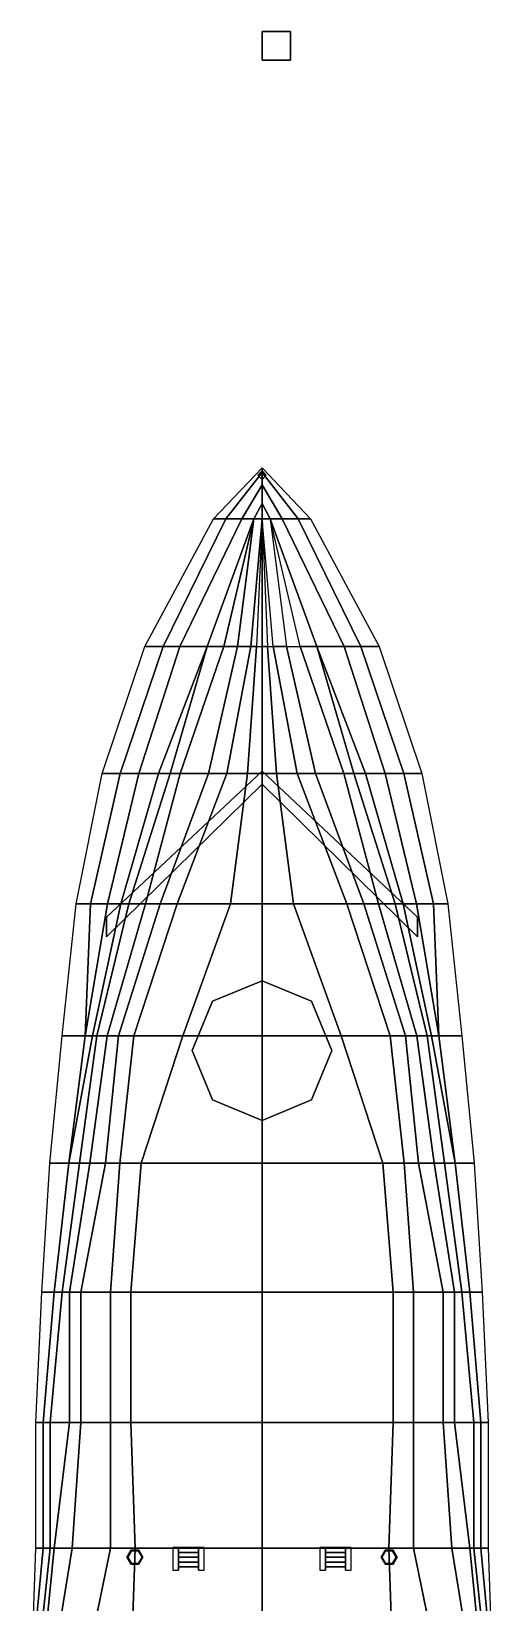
# Model space of a CAD drawing. Header units: millimetres. Extents: x -9 to 9, y -48 to 62.
# Drawn here: x -8.1 to 8.1, y 6.9 to 61.8 of the extents above; entities that cross this region are included whole.
import ezdxf

# ---------------------------------------------------------------- set-up
doc = ezdxf.new("R2010")
doc.units = ezdxf.units.MM

msp = doc.modelspace()

# ---------------------------------------------------------------- linework, layer by layer
for points in [[(1, 61.82, -21.33), (1, 61.82, -22.33), (0, 61.82, -22.33), (0, 61.82, -21.33)], [(1, 61.82, -22.33), (1, 60.82, -22.33), (0, 60.82, -22.33), (0, 61.82, -22.33)], [(0, 61.82, -22.33), (0, 60.82, -22.33), (0, 60.82, -21.33), (0, 61.82, -21.33)], [(0, 61.82, -21.33), (0, 60.82, -21.33), (1, 60.82, -21.33), (1, 61.82, -21.33)], [(1, 60.82, -21.33), (1, 60.82, -22.33), (1, 61.82, -22.33), (1, 61.82, -21.33)], [(0, 60.82, -21.33), (0, 60.82, -22.33), (1, 60.82, -22.33), (1, 60.82, -21.33)], [(0, 46.57, 5.04), (0, 46.41, 4.3), (-1.26, 44.79, 4.09), (-1.69, 44.79, 4.78)], [(0, 46.41, 4.3), (0, 45.98, 3.04), (-0.7, 44.79, 2.82), (-1.26, 44.79, 4.09)], [(0, 46.47, 5.02), (-0.15, 46.32, 5), (-0.12, 46.3, 9.74), (0, 46.42, 9.74)], [(-0.15, 46.32, 5), (0, 46.17, 4.98), (0, 46.18, 9.74), (-0.12, 46.3, 9.74)], [(0, 46.18, 9.74), (0.12, 46.3, 9.74), (0, 46.42, 9.74), (-0.12, 46.3, 9.74)], [(1.69, 44.79, 4.78), (1.26, 44.79, 4.09), (0, 46.41, 4.3), (0, 46.57, 5.04)], [(0.15, 46.32, 5), (0, 46.47, 5.02), (0, 46.42, 9.74), (0.12, 46.3, 9.74)], [(1.26, 44.79, 4.09), (0.7, 44.79, 2.82), (0, 45.98, 3.04), (0, 46.41, 4.3)], [(0, 46.17, 4.98), (0.15, 46.32, 5), (0.12, 46.3, 9.74), (0, 46.18, 9.74)], [(0, 29.877, 15.587), (0, 29.85, 15.55), (0, 46.171, 5.286), (0, 46.171, 5.371)], [(0, 46.171, 5.371), (0, 46.171, 5.286), (0, 29.85, 15.55), (0, 29.877, 15.587)], [(0, 45.98, 3.04), (0, 45.33, 0.89), (-0.28, 44.79, 0.64), (-0.7, 44.79, 2.82)], [(0.7, 44.79, 2.82), (0.28, 44.79, 0.64), (0, 45.33, 0.89), (0, 45.98, 3.04)], [(0, 45.33, 0.89), (0, 45.09, 0.39), (0, 44.79, 0.13), (-0.28, 44.79, 0.64)], [(0.28, 44.79, 0.64), (0, 44.79, 0.13), (0, 45.09, 0.39), (0, 45.33, 0.89)], [(-1.69, 44.79, 4.78), (-1.26, 44.79, 4.09), (-3.45, 40.33, 3.24), (-4.1, 40.33, 4.49)], [(-1.26, 44.79, 4.09), (-0.7, 44.79, 2.82), (-2.87, 40.33, 2.23), (-3.45, 40.33, 3.24)], [(-0.7, 44.79, 2.82), (-0.28, 44.79, 0.64), (-1.92, 40.33, 0.03), (-2.87, 40.33, 2.23)], [(-0.28, 44.79, 0.64), (-0.28, 44.79, 0.64), (-1.33, 40.33, -0.93), (-1.92, 40.33, 0.03)], [(-0.28, 44.79, 0.64), (-0.28, 44.79, 0.64), (-0.86, 40.33, -1.65), (-1.33, 40.33, -0.93)], [(-0.28, 44.79, 0.64), (0, 44.79, 0.13), (-0.39, 40.33, -2.22), (-0.86, 40.33, -1.65)], [(0, 44.79, 0.13), (0, 44.79, 0.13), (-0.19, 40.33, -2.43), (-0.39, 40.33, -2.22)], [(0, 44.79, 0.13), (0, 44.79, 0.13), (0.19, 40.33, -2.43), (0, 40.33, -2.57)], [(0.86, 40.33, -1.65), (0.39, 40.33, -2.22), (0, 44.79, 0.13), (0.28, 44.79, 0.64)], [(2.87, 40.33, 2.23), (1.92, 40.33, 0.03), (0.28, 44.79, 0.64), (0.7, 44.79, 2.82)], [(1.92, 40.33, 0.03), (1.33, 40.33, -0.93), (0.28, 44.79, 0.64)], [(3.45, 40.33, 3.24), (2.87, 40.33, 2.23), (0.7, 44.79, 2.82), (1.26, 44.79, 4.09)], [(4.1, 40.33, 4.49), (3.45, 40.33, 3.24), (1.26, 44.79, 4.09), (1.69, 44.79, 4.78)], [(-4.1, 40.33, 4.49), (-3.45, 40.33, 3.24), (-4.96, 35.9, 3.24), (-5.59, 35.9, 4.33)], [(-3.45, 40.33, 3.24), (-2.87, 40.33, 2.23), (-4.31, 35.9, 1.79), (-4.96, 35.9, 3.24)], [(-2.87, 40.33, 2.23), (-1.92, 40.33, 0.03), (-3.62, 35.9, 0.03), (-4.31, 35.9, 1.79)], [(-1.92, 40.33, 0.03), (-1.92, 40.33, 0.03), (-3.21, 35.9, -0.93), (-3.62, 35.9, 0.03)], [(-1.92, 40.33, 0.03), (-1.33, 40.33, -0.93), (-2.86, 35.9, -1.65), (-3.21, 35.9, -0.93)], [(-1.33, 40.33, -0.93), (-0.86, 40.33, -1.65), (-1.87, 35.9, -2.87), (-2.86, 35.9, -1.65)], [(-0.86, 40.33, -1.65), (-0.39, 40.33, -2.22), (-1.23, 35.9, -3.4), (-1.87, 35.9, -2.87)], [(-0.39, 40.33, -2.22), (-0.19, 40.33, -2.43), (-0.51, 35.9, -3.95), (-1.23, 35.9, -3.4)], [(0, 35.9, -4.18), (-0.51, 35.9, -3.95), (-0.19, 40.33, -2.43), (0, 40.33, -2.57)], [(0, 40.33, -2.57), (0.19, 40.33, -2.43), (0.51, 35.9, -3.95), (0, 35.9, -4.18)], [(1.23, 35.9, -3.4), (0.51, 35.9, -3.95), (0.19, 40.33, -2.43), (0.39, 40.33, -2.22)], [(1.87, 35.9, -2.87), (1.23, 35.9, -3.4), (0.39, 40.33, -2.22), (0.86, 40.33, -1.65)], [(2.86, 35.9, -1.65), (1.87, 35.9, -2.87), (0.86, 40.33, -1.65), (1.33, 40.33, -0.93)], [(3.21, 35.9, -0.93), (2.86, 35.9, -1.65), (1.33, 40.33, -0.93), (1.92, 40.33, 0.03)], [(4.31, 35.9, 1.79), (3.62, 35.9, 0.03), (1.92, 40.33, 0.03), (2.87, 40.33, 2.23)], [(3.62, 35.9, 0.03), (3.21, 35.9, -0.93), (1.92, 40.33, 0.03)], [(4.96, 35.9, 3.24), (4.31, 35.9, 1.79), (2.87, 40.33, 2.23), (3.45, 40.33, 3.24)], [(5.59, 35.9, 4.33), (4.96, 35.9, 3.24), (3.45, 40.33, 3.24), (4.1, 40.33, 4.49)], [(-5.59, 35.9, 4.33), (-4.96, 35.9, 3.24), (-5.99, 31.34, 3.24), (-6.49, 31.34, 4.13)], [(-4.96, 35.9, 3.24), (-4.31, 35.9, 1.79), (-5.4, 31.34, 1.4), (-5.99, 31.34, 3.24)], [(-5.43, 30.19, 4.07), (0, 35.53, 4.3), (0, 35.98, 5.21), (-5.43, 30.88, 4.65)], [(-5.43, 30.88, 4.65), (0, 35.98, 5.21), (0, 35.53, 4.3), (-5.43, 30.19, 4.07)], [(-4.31, 35.9, 1.79), (-3.62, 35.9, 0.03), (-4.93, 31.34, 0.03), (-5.4, 31.34, 1.4)], [(-3.62, 35.9, 0.03), (-3.21, 35.9, -0.93), (-4.66, 31.34, -0.93), (-4.93, 31.34, 0.03)], [(-3.21, 35.9, -0.93), (-2.86, 35.9, -1.65), (-4.07, 31.34, -2.2), (-4.66, 31.34, -0.93)], [(-2.86, 35.9, -1.65), (-1.87, 35.9, -2.87), (-3.56, 31.34, -2.87), (-4.07, 31.34, -2.2)], [(-1.87, 35.9, -2.87), (-1.23, 35.9, -3.4), (-2.97, 31.34, -3.4), (-3.56, 31.34, -2.87)], [(-1.23, 35.9, -3.4), (-0.51, 35.9, -3.95), (-1.1, 31.34, -4.25), (-2.97, 31.34, -3.4)], [(-0.51, 35.9, -3.95), (0, 35.9, -4.18), (0, 31.34, -4.31), (-1.1, 31.34, -4.25)], [(5.43, 30.88, 4.65), (0, 35.98, 5.21), (0, 35.53, 4.3), (5.43, 30.19, 4.07)], [(5.43, 30.19, 4.07), (0, 35.53, 4.3), (0, 35.98, 5.21), (5.43, 30.88, 4.65)], [(0, 35.9, -4.18), (0.51, 35.9, -3.95), (1.1, 31.34, -4.25), (0, 31.34, -4.31)], [(0.51, 35.9, -3.95), (1.23, 35.9, -3.4), (2.97, 31.34, -3.4), (1.1, 31.34, -4.25)], [(3.56, 31.34, -2.87), (2.97, 31.34, -3.4), (1.23, 35.9, -3.4), (1.87, 35.9, -2.87)], [(4.07, 31.34, -2.2), (3.56, 31.34, -2.87), (1.87, 35.9, -2.87), (2.86, 35.9, -1.65)], [(4.66, 31.34, -0.93), (4.07, 31.34, -2.2), (2.86, 35.9, -1.65), (3.21, 35.9, -0.93)], [(4.93, 31.34, 0.03), (4.66, 31.34, -0.93), (3.21, 35.9, -0.93), (3.62, 35.9, 0.03)], [(5.4, 31.34, 1.4), (4.93, 31.34, 0.03), (3.62, 35.9, 0.03), (4.31, 35.9, 1.79)], [(5.99, 31.34, 3.24), (5.4, 31.34, 1.4), (4.31, 35.9, 1.79), (4.96, 35.9, 3.24)], [(6.49, 31.34, 4.13), (5.99, 31.34, 3.24), (4.96, 35.9, 3.24), (5.59, 35.9, 4.33)], [(-6.49, 31.34, 4.13), (-5.99, 31.34, 3.24), (-6.18, 26.73, 1.01), (-6.98, 26.73, 4.04)], [(-5.4, 31.34, 1.4), (-4.93, 31.34, 0.03), (-5.92, 26.73, 0.03), (-6.18, 26.73, 1.01)], [(-5.99, 31.34, 3.24), (-5.4, 31.34, 1.4), (-6.18, 26.73, 1.01)], [(-4.93, 31.34, 0.03), (-4.66, 31.34, -0.93), (-5.77, 26.73, -0.93), (-5.92, 26.73, 0.03)], [(-4.66, 31.34, -0.93), (-4.07, 31.34, -2.2), (-5.41, 26.73, -2.2), (-5.77, 26.73, -0.93)], [(-4.07, 31.34, -2.2), (-3.56, 31.34, -2.87), (-5.01, 26.73, -2.87), (-5.41, 26.73, -2.2)], [(-3.56, 31.34, -2.87), (-2.97, 31.34, -3.4), (-4.48, 26.73, -3.4), (-5.01, 26.73, -2.87)], [(-2.97, 31.34, -3.4), (-1.1, 31.34, -4.25), (-2.77, 26.73, -4.25), (-4.48, 26.73, -3.4)], [(0, 26.73, -4.31), (-2.77, 26.73, -4.25), (-1.1, 31.34, -4.25), (0, 31.34, -4.31)], [(0, 31.34, -4.31), (1.1, 31.34, -4.25), (2.77, 26.73, -4.25), (0, 26.73, -4.31)], [(4.48, 26.73, -3.4), (2.77, 26.73, -4.25), (1.1, 31.34, -4.25), (2.97, 31.34, -3.4)], [(5.01, 26.73, -2.87), (4.48, 26.73, -3.4), (2.97, 31.34, -3.4), (3.56, 31.34, -2.87)], [(5.41, 26.73, -2.2), (5.01, 26.73, -2.87), (3.56, 31.34, -2.87), (4.07, 31.34, -2.2)], [(5.77, 26.73, -0.93), (5.41, 26.73, -2.2), (4.07, 31.34, -2.2), (4.66, 31.34, -0.93)], [(5.92, 26.73, 0.03), (5.77, 26.73, -0.93), (4.66, 31.34, -0.93), (4.93, 31.34, 0.03)], [(6.18, 26.73, 1.01), (5.92, 26.73, 0.03), (4.93, 31.34, 0.03), (5.4, 31.34, 1.4)], [(6.18, 26.73, 1.01), (6.18, 26.73, 1.01), (5.4, 31.34, 1.4), (5.99, 31.34, 3.24)], [(6.98, 26.73, 4.04), (6.18, 26.73, 1.01), (5.99, 31.34, 3.24), (6.49, 31.34, 4.13)], [(0, 29.877, 15.587), (0, 29.85, 15.55), (0, 29.4, 16.5), (0, 29.44, 16.56)], [(0, 29.44, 16.56), (0, 29.4, 16.5), (0, 29.85, 15.55), (0, 29.877, 15.587)], [(0, 29.822, 15.608), (0, 29.85, 15.55), (0, 28.89, 15.7), (0, 28.94, 15.74)], [(0, 28.94, 15.74), (0, 28.89, 15.7), (0, 29.85, 15.55), (0, 29.822, 15.608)], [(0, -3.11, 35.21), (0, -1.618, 34.304), (0, 29.4, 16.5), (0, 29.44, 16.56)], [(0, 29.44, 16.56), (0, 29.4, 16.5), (0, -1.618, 34.304), (0, -3.11, 35.21)], [(0, 28.97, 15.73), (0, 28.94, 15.74), (0, 29.4, 16.5), (0, 29.44, 16.47)], [(0, 29.44, 16.47), (0, 29.4, 16.5), (0, 28.94, 15.74), (0, 28.97, 15.73)], [(0, 28.66, 4.07), (-1.725, 27.945, 4.06), (-1.725, 27.945, 4.79), (0, 28.66, 4.79)], [(0, 28.94, 15.74), (0, 28.89, 15.7), (0, -3.11, 35.16), (0, -3.11, 35.21)], [(0, -3.11, 35.21), (0, -3.11, 35.16), (0, 28.89, 15.7), (0, 28.94, 15.74)], [(1.725, 27.945, 4.06), (0, 28.66, 4.07), (0, 28.66, 4.79), (1.725, 27.945, 4.79)], [(-1.725, 27.945, 4.06), (-2.44, 26.22, 4.02), (-2.44, 26.22, 4.79), (-1.725, 27.945, 4.79)], [(2.44, 26.22, 4.02), (1.725, 27.945, 4.06), (1.725, 27.945, 4.79), (2.44, 26.22, 4.79)], [(-6.98, 26.73, 4.04), (-6.18, 26.73, 1.01), (-6.75, 22.28, 0.05), (-7.42, 22.28, 3.92)], [(-5.92, 26.73, 0.03), (-5.77, 26.73, -0.93), (-6.38, 22.28, -1.85), (-6.75, 22.28, 0.05)], [(-6.18, 26.73, 1.01), (-5.92, 26.73, 0.03), (-6.75, 22.28, 0.05)], [(-5.77, 26.73, -0.93), (-5.41, 26.73, -2.2), (-6.02, 22.28, -2.75), (-6.38, 22.28, -1.85)], [(-5.41, 26.73, -2.2), (-5.01, 26.73, -2.87), (-5.47, 22.28, -3.42), (-6.02, 22.28, -2.75)], [(-5.01, 26.73, -2.87), (-4.48, 26.73, -3.4), (-4.97, 22.28, -3.76), (-5.47, 22.28, -3.42)], [(-4.48, 26.73, -3.4), (-2.77, 26.73, -4.25), (-4.22, 22.28, -4.04), (-4.97, 22.28, -3.76)], [(0, 22.28, -4.31), (-4.22, 22.28, -4.04), (-2.77, 26.73, -4.25), (0, 26.73, -4.31)], [(0, 26.73, -4.31), (2.77, 26.73, -4.25), (4.22, 22.28, -4.04), (0, 22.28, -4.31)], [(4.97, 22.28, -3.76), (4.22, 22.28, -4.04), (2.77, 26.73, -4.25), (4.48, 26.73, -3.4)], [(5.47, 22.28, -3.42), (4.97, 22.28, -3.76), (4.48, 26.73, -3.4), (5.01, 26.73, -2.87)], [(6.02, 22.28, -2.75), (5.47, 22.28, -3.42), (5.01, 26.73, -2.87), (5.41, 26.73, -2.2)], [(6.38, 22.28, -1.85), (6.02, 22.28, -2.75), (5.41, 26.73, -2.2), (5.77, 26.73, -0.93)], [(6.75, 22.28, 0.05), (6.38, 22.28, -1.85), (5.77, 26.73, -0.93), (5.92, 26.73, 0.03)], [(6.75, 22.28, 0.05), (6.75, 22.28, 0.05), (5.92, 26.73, 0.03), (6.18, 26.73, 1.01)], [(7.42, 22.28, 3.92), (6.75, 22.28, 0.05), (6.18, 26.73, 1.01), (6.98, 26.73, 4.04)], [(-2.44, 26.22, 4.02), (-1.725, 24.495, 3.97), (-1.725, 24.495, 4.79), (-2.44, 26.22, 4.79)], [(1.725, 24.495, 3.97), (2.44, 26.22, 4.02), (2.44, 26.22, 4.79), (1.725, 24.495, 4.79)], [(-1.725, 24.495, 3.97), (0, 23.78, 3.96), (0, 23.78, 4.79), (-1.725, 24.495, 4.79)], [(0, 23.78, 3.96), (1.725, 24.495, 3.97), (1.725, 24.495, 4.79), (0, 23.78, 4.79)], [(-7.42, 22.28, 3.92), (-6.75, 22.28, 0.05), (-7.26, 17.78, 0.05), (-7.7, 17.78, 3.79)], [(-6.75, 22.28, 0.05), (-6.38, 22.28, -1.85), (-6.99, 17.78, -1.85), (-7.26, 17.78, 0.05)], [(-6.38, 22.28, -1.85), (-6.02, 22.28, -2.75), (-6.73, 17.78, -2.75), (-6.99, 17.78, -1.85)], [(-6.02, 22.28, -2.75), (-5.47, 22.28, -3.42), (-6.33, 17.78, -3.42), (-6.73, 17.78, -2.75)], [(-5.47, 22.28, -3.42), (-4.97, 22.28, -3.76), (-5.29, 17.78, -4.05), (-6.33, 17.78, -3.42)], [(-4.97, 22.28, -3.76), (-4.22, 22.28, -4.04), (-4.58, 17.78, -4.44), (-5.29, 17.78, -4.05)], [(0, 17.78, -4.44), (-4.58, 17.78, -4.44), (-4.22, 22.28, -4.04), (0, 22.28, -4.31)], [(0, 22.28, -4.31), (4.22, 22.28, -4.04), (4.58, 17.78, -4.44), (0, 17.78, -4.44)], [(5.29, 17.78, -4.05), (4.58, 17.78, -4.44), (4.22, 22.28, -4.04), (4.97, 22.28, -3.76)], [(6.33, 17.78, -3.42), (5.29, 17.78, -4.05), (4.97, 22.28, -3.76), (5.47, 22.28, -3.42)], [(6.73, 17.78, -2.75), (6.33, 17.78, -3.42), (5.47, 22.28, -3.42), (6.02, 22.28, -2.75)], [(6.99, 17.78, -1.85), (6.73, 17.78, -2.75), (6.02, 22.28, -2.75), (6.38, 22.28, -1.85)], [(7.26, 17.78, 0.05), (6.99, 17.78, -1.85), (6.38, 22.28, -1.85), (6.75, 22.28, 0.05)], [(7.7, 17.78, 3.79), (7.26, 17.78, 0.05), (6.75, 22.28, 0.05), (7.42, 22.28, 3.92)], [(-7.7, 17.78, 3.79), (-7.26, 17.78, 0.05), (-7.65, 13.23, 0.05), (-7.91, 13.23, 3.65)], [(-7.26, 17.78, 0.05), (-6.99, 17.78, -1.85), (-7.4, 13.23, -1.85), (-7.65, 13.23, 0.05)], [(-6.99, 17.78, -1.85), (-6.73, 17.78, -2.75), (-6.73, 13.23, -2.75), (-7.4, 13.23, -1.85)], [(-6.73, 17.78, -2.75), (-6.33, 17.78, -3.42), (-6.33, 13.23, -3.42), (-6.73, 13.23, -2.75)], [(-6.33, 17.78, -3.42), (-5.29, 17.78, -4.05), (-5.29, 13.23, -4.05), (-6.33, 13.23, -3.42)], [(-5.29, 17.78, -4.05), (-4.58, 17.78, -4.44), (-4.58, 13.23, -4.44), (-5.29, 13.23, -4.05)], [(0, 13.23, -4.44), (-4.58, 13.23, -4.44), (-4.58, 17.78, -4.44), (0, 17.78, -4.44)], [(0, 17.78, -4.44), (4.58, 17.78, -4.44), (4.58, 13.23, -4.44), (0, 13.23, -4.44)], [(5.29, 13.23, -4.05), (4.58, 13.23, -4.44), (4.58, 17.78, -4.44), (5.29, 17.78, -4.05)], [(6.33, 13.23, -3.42), (5.29, 13.23, -4.05), (5.29, 17.78, -4.05), (6.33, 17.78, -3.42)], [(6.73, 13.23, -2.75), (6.33, 13.23, -3.42), (6.33, 17.78, -3.42), (6.73, 17.78, -2.75)], [(7.4, 13.23, -1.85), (6.73, 13.23, -2.75), (6.73, 17.78, -2.75), (6.99, 17.78, -1.85)], [(7.65, 13.23, 0.05), (7.4, 13.23, -1.85), (6.99, 17.78, -1.85), (7.26, 17.78, 0.05)], [(7.91, 13.23, 3.65), (7.65, 13.23, 0.05), (7.26, 17.78, 0.05), (7.7, 17.78, 3.79)], [(-7.91, 13.23, 3.65), (-7.65, 13.23, 0.05), (-7.65, 8.84, 0.05), (-7.91, 8.84, 3.65)], [(-7.65, 13.23, 0.05), (-7.4, 13.23, -1.85), (-7.4, 8.84, -1.85), (-7.65, 8.84, 0.05)], [(-7.4, 13.23, -1.85), (-6.73, 13.23, -2.75), (-7.26, 8.84, -2.75), (-7.4, 8.84, -1.85)], [(-6.73, 13.23, -2.75), (-6.33, 13.23, -3.42), (-6.63, 8.84, -3.67), (-7.26, 8.84, -2.75)], [(-6.33, 13.23, -3.42), (-5.29, 13.23, -4.05), (-5.29, 8.84, -4.29), (-6.63, 8.84, -3.67)], [(-5.29, 13.23, -4.05), (-4.58, 13.23, -4.44), (-4.43, 8.84, -4.44), (-5.29, 8.84, -4.29)], [(0, 8.84, -4.44), (-4.43, 8.84, -4.44), (-4.58, 13.23, -4.44), (0, 13.23, -4.44)], [(0, 13.23, -4.44), (4.58, 13.23, -4.44), (4.43, 8.84, -4.44), (0, 8.84, -4.44)], [(5.29, 8.84, -4.29), (4.43, 8.84, -4.44), (4.58, 13.23, -4.44), (5.29, 13.23, -4.05)], [(6.63, 8.84, -3.67), (5.29, 8.84, -4.29), (5.29, 13.23, -4.05), (6.33, 13.23, -3.42)], [(7.26, 8.84, -2.75), (6.63, 8.84, -3.67), (6.33, 13.23, -3.42), (6.73, 13.23, -2.75)], [(7.4, 8.84, -1.85), (7.26, 8.84, -2.75), (6.73, 13.23, -2.75), (7.4, 13.23, -1.85)], [(7.65, 8.84, 0.05), (7.4, 8.84, -1.85), (7.4, 13.23, -1.85), (7.65, 13.23, 0.05)], [(7.91, 8.84, 3.65), (7.65, 8.84, 0.05), (7.65, 13.23, 0.05), (7.91, 13.23, 3.65)], [(-7.91, 8.84, 3.65), (-7.65, 8.84, 0.05), (-8.06, 4.47, 0.05), (-8.06, 4.47, 3.52)], [(-7.65, 8.84, 0.05), (-7.4, 8.84, -1.85), (-7.87, 4.47, -1.85), (-8.06, 4.47, 0.05)], [(-7.4, 8.84, -1.85), (-7.26, 8.84, -2.75), (-7.7, 4.47, -2.91), (-7.87, 4.47, -1.85)], [(-7.26, 8.84, -2.75), (-6.63, 8.84, -3.67), (-7.35, 4.47, -3.67), (-7.7, 4.47, -2.91)], [(-6.63, 8.84, -3.67), (-5.29, 8.84, -4.29), (-6.19, 4.47, -4.29), (-7.35, 4.47, -3.67)], [(-5.29, 8.84, -4.29), (-4.43, 8.84, -4.44), (-4.59, 4.47, -4.44), (-6.19, 4.47, -4.29)], [(0, 4.47, -4.44), (-4.59, 4.47, -4.44), (-4.43, 8.84, -4.44), (0, 8.84, -4.44)], [(-3.12, 8.07, 8.19), (-2.92, 8.07, 8.19), (-2.92, 8.86, 9.11), (-3.12, 8.86, 9.11)], [(-2.92, 8.69, 8.91), (-2.22, 8.69, 8.91), (-2.22, 8.86, 8.91), (-2.92, 8.86, 8.91)], [(-2.92, 8.07, 8.19), (-2.92, 8.248, 8.19), (-2.92, 8.86, 8.91), (-2.92, 8.86, 9.11)], [(-2.22, 8.07, 8.19), (-2.02, 8.07, 8.19), (-2.02, 8.86, 9.11), (-2.22, 8.86, 9.11)], [(-2.22, 8.248, 8.19), (-2.22, 8.07, 8.19), (-2.22, 8.86, 9.11), (-2.22, 8.86, 8.91)], [(0, 8.84, -4.44), (4.43, 8.84, -4.44), (4.59, 4.47, -4.44), (0, 4.47, -4.44)], [(2.02, 8.07, 8.19), (2.22, 8.07, 8.19), (2.22, 8.86, 9.11), (2.02, 8.86, 9.11)], [(2.22, 8.07, 8.19), (2.22, 8.248, 8.19), (2.22, 8.86, 8.91), (2.22, 8.86, 9.11)], [(2.22, 8.69, 8.91), (2.92, 8.69, 8.91), (2.92, 8.86, 8.91), (2.22, 8.86, 8.91)], [(2.92, 8.248, 8.19), (2.92, 8.07, 8.19), (2.92, 8.86, 9.11), (2.92, 8.86, 8.91)], [(2.92, 8.07, 8.19), (3.12, 8.07, 8.19), (3.12, 8.86, 9.11), (2.92, 8.86, 9.11)], [(6.19, 4.47, -4.29), (4.59, 4.47, -4.44), (4.43, 8.84, -4.44), (5.29, 8.84, -4.29)], [(7.35, 4.47, -3.67), (6.19, 4.47, -4.29), (5.29, 8.84, -4.29), (6.63, 8.84, -3.67)], [(7.7, 4.47, -2.91), (7.35, 4.47, -3.67), (6.63, 8.84, -3.67), (7.26, 8.84, -2.75)], [(7.87, 4.47, -1.85), (7.7, 4.47, -2.91), (7.26, 8.84, -2.75), (7.4, 8.84, -1.85)], [(8.06, 4.47, 0.05), (7.87, 4.47, -1.85), (7.4, 8.84, -1.85), (7.65, 8.84, 0.05)], [(8.06, 4.47, 3.52), (8.06, 4.47, 0.05), (7.65, 8.84, 0.05), (7.91, 8.84, 3.65)], [(-4.69, 8.52, 9.19), (-4.565, 8.737, 9.19), (-4.58, 8.762, 9.16), (-4.72, 8.52, 9.16)], [(-4.58, 8.762, 9.11), (-4.72, 8.52, 9.11), (-4.72, 8.52, 9.16), (-4.58, 8.762, 9.16)], [(-4.565, 8.303, 9.19), (-4.69, 8.52, 9.19), (-4.72, 8.52, 9.16), (-4.58, 8.278, 9.16)], [(-4.72, 8.52, 9.11), (-4.58, 8.278, 9.11), (-4.58, 8.278, 9.16), (-4.72, 8.52, 9.16)], [(-4.565, 8.737, 9.19), (-4.69, 8.52, 9.19), (-4.69, 8.52, 9.8), (-4.565, 8.737, 9.8)], [(-4.69, 8.52, 9.19), (-4.565, 8.303, 9.19), (-4.565, 8.303, 9.8), (-4.69, 8.52, 9.8)], [(-4.565, 8.737, 9.19), (-4.315, 8.737, 9.19), (-4.3, 8.762, 9.16), (-4.58, 8.762, 9.16)], [(-4.3, 8.762, 9.11), (-4.58, 8.762, 9.11), (-4.58, 8.762, 9.16), (-4.3, 8.762, 9.16)], [(-4.315, 8.303, 9.19), (-4.565, 8.303, 9.19), (-4.58, 8.278, 9.16), (-4.3, 8.278, 9.16)], [(-4.58, 8.278, 9.11), (-4.3, 8.278, 9.11), (-4.3, 8.278, 9.16), (-4.58, 8.278, 9.16)], [(-4.315, 8.737, 9.19), (-4.565, 8.737, 9.19), (-4.565, 8.737, 9.8), (-4.315, 8.737, 9.8)], [(-4.565, 8.303, 9.19), (-4.315, 8.303, 9.19), (-4.315, 8.303, 9.8), (-4.565, 8.303, 9.8)], [(-4.315, 8.737, 9.19), (-4.19, 8.52, 9.19), (-4.16, 8.52, 9.16), (-4.3, 8.762, 9.16)], [(-4.19, 8.52, 9.19), (-4.315, 8.737, 9.19), (-4.315, 8.737, 9.8), (-4.19, 8.52, 9.8)], [(-4.315, 8.303, 9.19), (-4.19, 8.52, 9.19), (-4.19, 8.52, 9.8), (-4.315, 8.303, 9.8)], [(-4.19, 8.52, 9.19), (-4.315, 8.303, 9.19), (-4.3, 8.278, 9.16), (-4.16, 8.52, 9.16)], [(-4.16, 8.52, 9.11), (-4.3, 8.762, 9.11), (-4.3, 8.762, 9.16), (-4.16, 8.52, 9.16)], [(-4.3, 8.278, 9.11), (-4.16, 8.52, 9.11), (-4.16, 8.52, 9.16), (-4.3, 8.278, 9.16)], [(-2.92, 8.52, 8.71), (-2.22, 8.52, 8.71), (-2.22, 8.69, 8.71), (-2.92, 8.69, 8.71)], [(-2.92, 8.69, 8.89), (-2.22, 8.69, 8.89), (-2.22, 8.69, 8.91), (-2.92, 8.69, 8.91)], [(-2.92, 8.35, 8.51), (-2.22, 8.35, 8.51), (-2.22, 8.52, 8.51), (-2.92, 8.52, 8.51)], [(-2.92, 8.52, 8.69), (-2.22, 8.52, 8.69), (-2.22, 8.52, 8.71), (-2.92, 8.52, 8.71)], [(-2.92, 8.35, 8.49), (-2.22, 8.35, 8.49), (-2.22, 8.35, 8.51), (-2.92, 8.35, 8.51)], [(-2.92, 8.18, 8.31), (-2.22, 8.18, 8.31), (-2.22, 8.35, 8.31), (-2.92, 8.35, 8.31)], [(2.22, 8.52, 8.71), (2.92, 8.52, 8.71), (2.92, 8.69, 8.71), (2.22, 8.69, 8.71)], [(2.22, 8.69, 8.89), (2.92, 8.69, 8.89), (2.92, 8.69, 8.91), (2.22, 8.69, 8.91)], [(2.22, 8.35, 8.51), (2.92, 8.35, 8.51), (2.92, 8.52, 8.51), (2.22, 8.52, 8.51)], [(2.22, 8.52, 8.69), (2.92, 8.52, 8.69), (2.92, 8.52, 8.71), (2.22, 8.52, 8.71)], [(2.22, 8.18, 8.31), (2.92, 8.18, 8.31), (2.92, 8.35, 8.31), (2.22, 8.35, 8.31)], [(2.22, 8.35, 8.49), (2.92, 8.35, 8.49), (2.92, 8.35, 8.51), (2.22, 8.35, 8.51)], [(4.3, 8.762, 9.11), (4.16, 8.52, 9.11), (4.16, 8.52, 9.16), (4.3, 8.762, 9.16)], [(4.19, 8.52, 9.19), (4.315, 8.737, 9.19), (4.3, 8.762, 9.16), (4.16, 8.52, 9.16)], [(4.16, 8.52, 9.11), (4.3, 8.278, 9.11), (4.3, 8.278, 9.16), (4.16, 8.52, 9.16)], [(4.315, 8.303, 9.19), (4.19, 8.52, 9.19), (4.16, 8.52, 9.16), (4.3, 8.278, 9.16)], [(4.315, 8.737, 9.19), (4.19, 8.52, 9.19), (4.19, 8.52, 9.8), (4.315, 8.737, 9.8)], [(4.19, 8.52, 9.19), (4.315, 8.303, 9.19), (4.315, 8.303, 9.8), (4.19, 8.52, 9.8)], [(4.58, 8.762, 9.11), (4.3, 8.762, 9.11), (4.3, 8.762, 9.16), (4.58, 8.762, 9.16)], [(4.315, 8.737, 9.19), (4.565, 8.737, 9.19), (4.58, 8.762, 9.16), (4.3, 8.762, 9.16)], [(4.565, 8.303, 9.19), (4.315, 8.303, 9.19), (4.3, 8.278, 9.16), (4.58, 8.278, 9.16)], [(4.3, 8.278, 9.11), (4.58, 8.278, 9.11), (4.58, 8.278, 9.16), (4.3, 8.278, 9.16)], [(4.565, 8.737, 9.19), (4.315, 8.737, 9.19), (4.315, 8.737, 9.8), (4.565, 8.737, 9.8)], [(4.315, 8.303, 9.19), (4.565, 8.303, 9.19), (4.565, 8.303, 9.8), (4.315, 8.303, 9.8)], [(4.565, 8.737, 9.19), (4.69, 8.52, 9.19), (4.72, 8.52, 9.16), (4.58, 8.762, 9.16)], [(4.69, 8.52, 9.19), (4.565, 8.737, 9.19), (4.565, 8.737, 9.8), (4.69, 8.52, 9.8)], [(4.69, 8.52, 9.19), (4.565, 8.303, 9.19), (4.58, 8.278, 9.16), (4.72, 8.52, 9.16)], [(4.565, 8.303, 9.19), (4.69, 8.52, 9.19), (4.69, 8.52, 9.8), (4.565, 8.303, 9.8)], [(4.72, 8.52, 9.11), (4.58, 8.762, 9.11), (4.58, 8.762, 9.16), (4.72, 8.52, 9.16)], [(4.58, 8.278, 9.11), (4.72, 8.52, 9.11), (4.72, 8.52, 9.16), (4.58, 8.278, 9.16)], [(-2.92, 8.18, 8.29), (-2.22, 8.18, 8.29), (-2.22, 8.18, 8.31), (-2.92, 8.18, 8.31)], [(2.22, 8.18, 8.29), (2.92, 8.18, 8.29), (2.92, 8.18, 8.31), (2.22, 8.18, 8.31)]]:
    msp.add_3dface(points)

doc.saveas('drawing.dxf')
